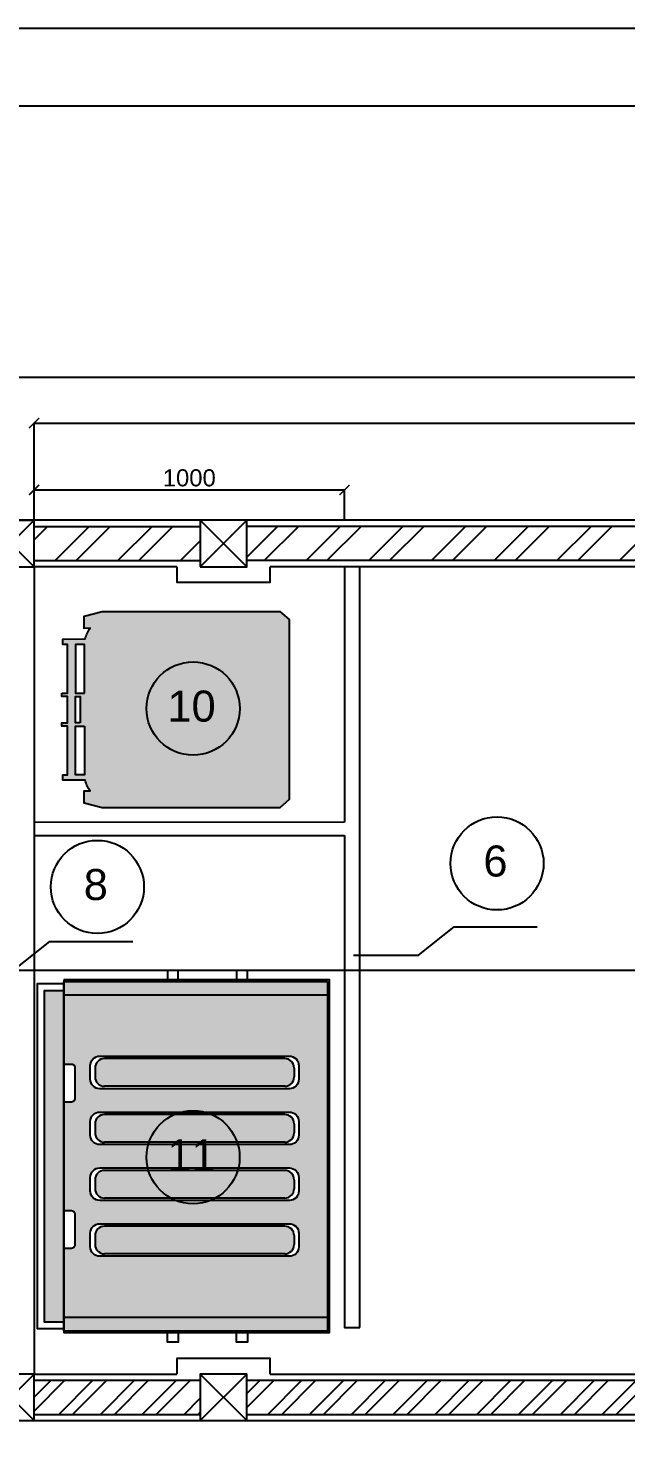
# Model space of a CAD drawing. Header units: millimetres. Extents: x -10849 to 51582, y -14593 to 28921.
# Drawn here: x 17420 to 19345, y 1147 to 5684 of the extents above; entities that cross this region are included whole.
import ezdxf

# ---------------------------------------------------------------- set-up
doc = ezdxf.new("R2010")
doc.units = ezdxf.units.MM
doc.layers.add('2', color=7, linetype='Continuous')
doc.styles.get("Standard").update_dxf_attribs({"font": 'arial.ttf'})
doc.dimstyles.new('ISO-25', dxfattribs={"dimtxt": 55, "dimasz": 32.5, "dimexe": 1.25, "dimexo": 0.625, "dimgap": 10.63, "dimtad": 1, "dimdec": 0, "dimtxsty": 'Standard', "dimblk": 'ARCHTICK', "dimcen": 2.5, "dimclrd": 40, "dimclre": 40, "dimclrt": 256, "dimadec": 0, "dimazin": 0, "dimtfac": 1, "dimtdec": 0, "dimtmove": 0, "dimatfit": 3, "dimldrblk": 'DOT', "dimfxl": 1, "dimarcsym": 0})

# ---------------------------------------------------------------- blocks, each defined once
blk = doc.blocks.new('1')
at = {"layer": '2'}
for p, q in [((-2281.766, 2506.3696), (-2281.766, 2505.3782)), ((-2280.5542, 2506.3696), (-2280.5542, 2505.3782)), ((-2281.5273, 2506.2086), (-2281.5273, 2505.5309)), ((-2281.4919, 2506.244), (-2281.4586, 2506.244)), ((-2281.4232, 2506.2086), (-2281.4232, 2505.5309)), ((-2281.3172, 2506.2086), (-2281.3172, 2505.5309)), ((-2281.2818, 2506.244), (-2281.2484, 2506.244)), ((-2281.213, 2506.2086), (-2281.213, 2505.5309)), ((-2281.1071, 2506.2086), (-2281.1071, 2505.5309)), ((-2281.0717, 2506.244), (-2281.0383, 2506.244)), ((-2281.0029, 2506.2086), (-2281.0029, 2505.5309)), ((-2280.8973, 2506.2086), (-2280.8973, 2505.5309)), ((-2280.8619, 2506.244), (-2280.8285, 2506.244)), ((-2280.7931, 2506.2086), (-2280.7931, 2505.5309)), ((-2281.4919, 2505.4955), (-2281.4586, 2505.4955)), ((-2281.2818, 2505.4955), (-2281.2484, 2505.4955)), ((-2281.0717, 2505.4955), (-2281.0383, 2505.4955)), ((-2280.8619, 2505.4955), (-2280.8285, 2505.4955))]:
    blk.add_line(p, q, dxfattribs=at)
for points in [[(-2281.8231, 2505.3782), (-2280.4971, 2505.3782), (-2280.4971, 2506.3774), (-2281.8231, 2506.3774)], [(-2281.817, 2506.3696), (-2280.5032, 2506.3696), (-2280.5032, 2505.3782), (-2281.817, 2505.3782)]]:
    blk.add_lwpolyline(points, close=True, dxfattribs=at)
for points in [[(-2281.3514, 2506.3696), (-2280.9687, 2506.3696)], [(-2281.8231, 2506.0687), (-2281.8588, 2506.0687), (-2281.8588, 2506.0279), (-2281.8231, 2506.0279)], [(-2280.4971, 2506.0687), (-2280.4614, 2506.0687), (-2280.4614, 2506.0279), (-2280.4971, 2506.0279)], [(-2281.8231, 2505.8086), (-2281.8588, 2505.8086), (-2281.8588, 2505.7678), (-2281.8231, 2505.7678)], [(-2280.4971, 2505.8086), (-2280.4614, 2505.8086), (-2280.4614, 2505.7678), (-2280.4971, 2505.7678)], [(-2281.8078, 2505.3782), (-2281.8078, 2505.2782), (-2280.5124, 2505.2782), (-2280.5124, 2505.3782)], [(-2281.7823, 2505.3782), (-2281.7823, 2505.3037), (-2280.5379, 2505.3037), (-2280.5379, 2505.3782)]]:
    blk.add_lwpolyline(points, dxfattribs=at)
for points in [[(-2281.501, 2506.2616), (-2281.4495, 2506.2616, -0.414214), (-2281.414, 2506.2262), (-2281.414, 2505.5133, -0.414214), (-2281.4495, 2505.4778), (-2281.501, 2505.4778, -0.414214), (-2281.5365, 2505.5133), (-2281.5365, 2506.2262, -0.414214)], [(-2281.2909, 2506.2616), (-2281.2393, 2506.2616, -0.414214), (-2281.2039, 2506.2262), (-2281.2039, 2505.5133, -0.414214), (-2281.2393, 2505.4778), (-2281.2909, 2505.4778, -0.414214), (-2281.3263, 2505.5133), (-2281.3263, 2506.2262, -0.414214)], [(-2281.0808, 2506.2616), (-2281.0292, 2506.2616, -0.414214), (-2280.9938, 2506.2262), (-2280.9938, 2505.5133, -0.414214), (-2281.0292, 2505.4778), (-2281.0808, 2505.4778, -0.414214), (-2281.1162, 2505.5133), (-2281.1162, 2506.2262, -0.414214)], [(-2280.871, 2506.2616), (-2280.8194, 2506.2616, -0.414214), (-2280.784, 2506.2262), (-2280.784, 2505.5133, -0.414214), (-2280.8194, 2505.4778), (-2280.871, 2505.4778, -0.414214), (-2280.9064, 2505.5133), (-2280.9064, 2506.2262, -0.414214)], [(-2281.5069, 2505.3782), (-2281.5069, 2505.4067, -0.414214), (-2281.4946, 2505.419), (-2281.3764, 2505.419, -0.414214), (-2281.3641, 2505.4067), (-2281.3641, 2505.3782)], [(-2280.9561, 2505.3782), (-2280.9561, 2505.4067, -0.414214), (-2280.9438, 2505.419), (-2280.8256, 2505.419, -0.414214), (-2280.8133, 2505.4067), (-2280.8133, 2505.3782)]]:
    blk.add_lwpolyline(points, format="xyb", close=True, dxfattribs=at)
for centre, start, end in [((-2281.4919, 2506.2086), 90, 180), ((-2281.4586, 2506.2086), 0, 90), ((-2281.2818, 2506.2086), 90, 180), ((-2281.2484, 2506.2086), 0, 90), ((-2281.0717, 2506.2086), 90, 180), ((-2281.0383, 2506.2086), 0, 90), ((-2280.8619, 2506.2086), 90, 180), ((-2280.8285, 2506.2086), 0, 90), ((-2281.4919, 2505.5309), 180, 270), ((-2281.4586, 2505.5309), 270, 0), ((-2281.2818, 2505.5309), 180, 270), ((-2281.2484, 2505.5309), 270, 0), ((-2281.0717, 2505.5309), 180, 270), ((-2281.0383, 2505.5309), 270, 0), ((-2280.8619, 2505.5309), 180, 270), ((-2280.8285, 2505.5309), 270, 0)]:
    blk.add_arc(centre, 0.0354, start, end, dxfattribs=at)
blk = doc.blocks.new('_ArchTick')
at = {"color": 0, "linetype": 'ByBlock', "const_width": 0.15}
blk.add_lwpolyline([(-0.5, -0.5), (0.5, 0.5)], dxfattribs=at)
blk = doc.blocks.new('*D22')
at = {"color": 40, "lineweight": -2, "transparency": 16777216}
for p, q in [((17438.9, 4099.8), (17438.9, 4413.2)), ((17438.9, 4411.9), (23938.9, 4411.9)), ((23938.9, 4099.8), (23938.9, 4413.2))]:
    blk.add_line(p, q, dxfattribs=at)
at = {"layer": 'Defpoints', "color": 0, "transparency": 16777216}
for p in [(23938.9, 4411.9), (17438.9, 4099.1), (23938.9, 4099.1)]:
    blk.add_point(p, dxfattribs=at)
at = {"color": 40, "lineweight": -2, "transparency": 16777216, "xscale": 32.5, "yscale": 32.5, "zscale": 32.5, "rotation": 180}
blk.add_blockref('_ArchTick', (17438.9, 4411.9), dxfattribs=at)
at = {"color": 40, "lineweight": -2, "transparency": 16777216, "xscale": 32.5, "yscale": 32.5, "zscale": 32.5}
blk.add_blockref('_ArchTick', (23938.9, 4411.9), dxfattribs=at)
at = {"transparency": 16777216, "insert": (20688.9, 4450.7), "char_height": 55, "attachment_point": 5}
blk.add_mtext('6500', dxfattribs=at)
blk = doc.blocks.new('_Dot')
at = {"color": 0, "lineweight": -2}
blk.add_line((-0.5, 0), (-1, 0), dxfattribs=at)
at = {"color": 0, "const_width": 0.5}
blk.add_lwpolyline([(-0.25, 0, 1), (0.25, 0, 1)], format="xyb", close=True, dxfattribs=at)
blk = doc.blocks.new('*D25')
at = {"color": 40, "lineweight": -2, "transparency": 16777216}
for p, q in [((17438.9, 4099.8), (17438.9, 4197.8)), ((17438.9, 4196.6), (18438.9, 4196.6)), ((18438.9, 4099.8), (18438.9, 4197.8))]:
    blk.add_line(p, q, dxfattribs=at)
at = {"layer": 'Defpoints', "color": 0, "transparency": 16777216}
for p in [(18438.9, 4196.6), (17438.9, 4099.1), (18438.9, 4099.1)]:
    blk.add_point(p, dxfattribs=at)
at = {"color": 40, "lineweight": -2, "transparency": 16777216, "xscale": 32.5, "yscale": 32.5, "zscale": 32.5, "rotation": 180}
blk.add_blockref('_ArchTick', (17438.9, 4196.6), dxfattribs=at)
at = {"color": 40, "lineweight": -2, "transparency": 16777216, "xscale": 32.5, "yscale": 32.5, "zscale": 32.5}
blk.add_blockref('_ArchTick', (18438.9, 4196.6), dxfattribs=at)
at = {"transparency": 16777216, "insert": (17938.9, 4235.3), "char_height": 55, "attachment_point": 5}
blk.add_mtext('1000', dxfattribs=at)
blk = doc.blocks.new('*D58')
at = {"color": 40, "lineweight": -2, "transparency": 16777216}
for p, q in [((15613.9, 4099.8), (15613.9, 4561.7)), ((15613.9, 4560.4), (24013.9, 4560.4)), ((24013.9, 4099.8), (24013.9, 4561.7))]:
    blk.add_line(p, q, dxfattribs=at)
at = {"layer": 'Defpoints', "color": 0, "transparency": 16777216}
for p in [(24013.9, 4560.4), (15613.9, 4099.1), (24013.9, 4099.1)]:
    blk.add_point(p, dxfattribs=at)
at = {"color": 40, "lineweight": -2, "transparency": 16777216, "xscale": 32.5, "yscale": 32.5, "zscale": 32.5, "rotation": 180}
blk.add_blockref('_ArchTick', (15613.9, 4560.4), dxfattribs=at)
at = {"color": 40, "lineweight": -2, "transparency": 16777216, "xscale": 32.5, "yscale": 32.5, "zscale": 32.5}
blk.add_blockref('_ArchTick', (24013.9, 4560.4), dxfattribs=at)
at = {"transparency": 16777216, "insert": (19813.9, 4599.2), "char_height": 55, "attachment_point": 5}
blk.add_mtext('8400', dxfattribs=at)

msp = doc.modelspace()

# ---------------------------------------------------------------- hatches: boundary and pattern name
h = msp.add_hatch()
h.set_pattern_fill('ANSI32', color=256, scale=15)
h.paths.add_polyline_path([(23938.9, 4079.1), (21810.5, 4079.1), (21810.5, 3969.1), (23938.9, 3969.1)])
h.paths.add_polyline_path([(21660.5, 4079.1), (19624.2, 4079.1), (19624.2, 3969.1), (21660.5, 3969.1)])
h.paths.add_polyline_path([(19474.2, 4079.1), (18124.2, 4079.1), (18124.2, 3969.1), (19474.2, 3969.1)])
h.paths.add_polyline_path([(17974.2, 4079.1), (17438.9, 4079.1), (17438.9, 3969.1), (17974.2, 3969.1)])
h.paths.add_polyline_path([(17288.9, 4079.1), (15688.9, 4079.1), (15688.9, 3969.1), (17288.9, 3969.1)])
h = msp.add_hatch(color=3)
h.dxf.hatch_style = 1
h.paths.add_polyline_path([(17658.3, 3805), (17599.8, 3790.5), (17599.8, 3750.9), (17619.2, 3751, 0.065352), (17603.5, 3716.6), (17532.1, 3716.1), (17532.1, 3707.5), (17532.1, 3698.9), (17546.5, 3698.9), (17546.5, 3542), (17528.4, 3542), (17528.4, 3531.3), (17546.5, 3531.3), (17546.5, 3489.2), (17546.5, 3447), (17528.4, 3447), (17528.4, 3436.3), (17546.5, 3436.3), (17546.5, 3279.4), (17532.1, 3279.4), (17532.1, 3270.8), (17532.1, 3262.2), (17603.5, 3261.7, 0.065352), (17619.2, 3227.3), (17599.8, 3227.4), (17599.8, 3187.8), (17658.3, 3173.3), (18230.7, 3172.9), (18261.1, 3199.4), (18261.1, 3489.2), (18261.1, 3778.9), (18230.7, 3805.4)])
h.paths.add_polyline_path([(17601.1, 3542), (17572.1, 3542), (17572.1, 3698.9), (17601.1, 3698.9)], flags=16)
h.paths.add_polyline_path([(17587.9, 3531.3), (17587.9, 3489.2), (17587.9, 3447), (17572.1, 3447), (17572.1, 3489.2), (17572.1, 3531.3)], flags=16)
h.paths.add_polyline_path([(17601.1, 3436.3), (17601.1, 3279.4), (17572.1, 3279.4), (17572.1, 3436.3)], flags=16)
h = msp.add_hatch(color=3)
h.dxf.hatch_style = 1
h.paths.add_polyline_path([(18384.3, 2613.3), (17534.8, 2613.3), (17534.8, 2569.6), (18384.3, 2569.6)])
h.paths.add_polyline_path([(18384.3, 1531.3), (17534.8, 1531.3), (17534.8, 1487.6), (18384.3, 1487.6)])
h.paths.add_polyline_path([(17534.8, 2583.6), (17470.9, 2583.6), (17470.9, 1517.3), (17534.8, 1517.3)])
h = msp.add_hatch(color=3)
h.dxf.hatch_style = 1
h.paths.add_polyline_path([(18384.3, 2569.6), (17534.8, 2569.6), (17534.8, 2347.6), (17559.2, 2347.6, -0.414214), (17569.7, 2337.1), (17569.7, 2235.8, -0.414214), (17559.2, 2225.3), (17534.8, 2225.3), (17534.8, 1875.7), (17559.2, 1875.7, -0.414214), (17569.7, 1865.1), (17569.7, 1763.8, -0.414214), (17559.2, 1753.3), (17534.8, 1753.3), (17534.8, 1531.3), (18384.3, 1531.3)])
h.paths.add_polyline_path([(18261.3, 2373, -0.414214), (18291.7, 2342.6), (18291.7, 2298.4, -0.414214), (18261.3, 2268.1), (17650.5, 2268.1, -0.414214), (17620.1, 2298.4), (17620.1, 2342.6, -0.414214), (17650.5, 2373)], flags=16)
h.paths.add_polyline_path([(18276.6, 2334.8), (18276.6, 2306.2, -0.414214), (18246.2, 2275.9), (17665.6, 2275.9, -0.414212), (17635.2, 2306.2), (17635.2, 2334.8, -0.414215), (17665.6, 2365.2), (18246.2, 2365.2, -0.414214)], flags=0)
h.paths.add_polyline_path([(18261.3, 2192.9, -0.414214), (18291.7, 2162.6), (18291.7, 2118.4, -0.414214), (18261.3, 2088), (17650.5, 2088, -0.414214), (17620.1, 2118.4), (17620.1, 2162.6, -0.414214), (17650.5, 2192.9)], flags=16)
h.paths.add_polyline_path([(18276.6, 2154.8), (18276.6, 2126.2, -0.414212), (18246.2, 2095.9), (17665.6, 2095.9, -0.414214), (17635.2, 2126.2), (17635.2, 2154.8, -0.414214), (17665.6, 2185.1), (18246.2, 2185.1, -0.414215)], flags=0)
h.paths.add_polyline_path([(18261.3, 2012.9, -0.414214), (18291.7, 1982.5), (18291.7, 1938.3, -0.414214), (18261.3, 1908), (17650.5, 1908, -0.414214), (17620.1, 1938.3), (17620.1, 1982.5, -0.414214), (17650.5, 2012.9)], flags=16)
h.paths.add_polyline_path([(18276.6, 1974.7), (18276.6, 1946.1, -0.414212), (18246.2, 1915.8), (17665.6, 1915.8, -0.414214), (17635.2, 1946.1), (17635.2, 1974.7, -0.414214), (17665.6, 2005.1), (18246.2, 2005.1, -0.414215)], flags=0)
h.paths.add_polyline_path([(18261.3, 1833.1, -0.414214), (18291.7, 1802.8), (18291.7, 1758.5, -0.414214), (18261.3, 1728.2), (17650.5, 1728.2, -0.414214), (17620.1, 1758.5), (17620.1, 1802.8, -0.414214), (17650.5, 1833.1)], flags=16)
h.paths.add_polyline_path([(18246.2, 1825.3, -0.414214), (18276.6, 1795), (18276.6, 1766.4, -0.414214), (18246.2, 1736), (17665.6, 1736, -0.414212), (17635.2, 1766.4), (17635.2, 1795, -0.414215), (17665.6, 1825.3)], flags=0)
h = msp.add_hatch(color=256)
h.dxf.hatch_style = 1
h.paths.add_polyline_path([(18276.6, 1974.7, 0.414215), (18246.2, 2005.1), (17665.6, 2005.1, 0.414214), (17635.2, 1974.7), (17635.2, 1946.1, 0.414214), (17665.6, 1915.8), (18246.2, 1915.8, 0.414212), (18276.6, 1946.1)])
h.paths.add_polyline_path([(18276.6, 1795, 0.414214), (18246.2, 1825.3), (17665.6, 1825.3, 0.414215), (17635.2, 1795), (17635.2, 1766.4, 0.414212), (17665.6, 1736), (18246.2, 1736, 0.414214), (18276.6, 1766.4)])
h.paths.add_polyline_path([(18246.2, 2185.1), (17665.6, 2185.1, 0.414214), (17635.2, 2154.8), (17635.2, 2126.2, 0.414214), (17665.6, 2095.9), (18246.2, 2095.9, 0.414212), (18276.6, 2126.2), (18276.6, 2154.8, 0.414215)])
h.paths.add_polyline_path([(18276.6, 2334.8, 0.414214), (18246.2, 2365.2), (17665.6, 2365.2, 0.414215), (17635.2, 2334.8), (17635.2, 2306.2, 0.414212), (17665.6, 2275.9), (18246.2, 2275.9, 0.414214), (18276.6, 2306.2)])
h = msp.add_hatch()
h.set_pattern_fill('ANSI32', color=256, scale=10)
h.paths.add_polyline_path([(19474.2, 1329.1), (18124.2, 1329.1), (18124.2, 1219.1), (19474.2, 1219.1)])
h.paths.add_polyline_path([(17974.2, 1329.1), (17438.9, 1329.1), (17438.9, 1219.1), (17974.2, 1219.1)])
h.paths.add_polyline_path([(17288.9, 1329.1), (17013.8, 1329.1), (17013.8, 1219.1), (17288.9, 1219.1)])
h.paths.add_polyline_path([(15963.9, 1329.1), (15688.9, 1329.1), (15688.9, 1219.1), (15963.9, 1219.1)])

# ---------------------------------------------------------------- linework, layer by layer
for points in [[(25563, -1075), (14228.9, -1075), (14228.9, 5683.9), (25563, 5683.9)], [(17438.9, 4079.1), (17974.2, 4079.1)], [(19474.2, 4079.1), (18124.2, 4079.1)], [(17438.9, 3969.1), (17974.2, 3969.1)], [(19474.2, 3969.1), (18124.2, 3969.1)], [(18488.9, 1499.1), (18488.9, 3949.1), (18438.9, 3949.1), (18438.9, 3126.1)], [(18438.9, 3274.1), (18438.9, 3126.1)], [(18438.9, 3126.1), (17438.9, 3125.6), (17438.9, 3083.6)], [(17438.9, 3084.1), (18438.9, 3084.1)], [(18438.9, 3084.1), (18438.9, 1499.1), (18488.9, 1499.1)], [(18438.9, 3084.1), (18438.9, 3036.6)], [(18438.9, 3084.1), (18438.9, 3036.6)], [(17438.9, 1329.1), (17974.2, 1329.1)], [(18124.2, 1329.1), (19474.2, 1329.1)], [(17438.9, 1219.1), (17974.2, 1219.1)], [(18124.2, 1219.1), (19474.2, 1219.1)]]:
    msp.add_lwpolyline(points)
msp.add_lwpolyline([(14478.9, 5433.9), (25313, 5433.9), (25313, -825), (14478.9, -825)], close=True)
at = {"color": 240, "true_color": 0xed1f24}
for points in [[(15963.9, 1199.1), (15538.9, 1199.1), (15538.9, 4099.1), (17438.9, 4099.1)], [(23758.9, 1199.1), (24088.9, 1199.1), (24088.9, 4099.1), (17288.9, 4099.1)], [(17438.9, 4099.1), (17288.9, 3949.1)], [(17288.9, 4099.1), (17438.9, 3949.1)], [(18124.2, 4099.1), (17974.2, 3949.1)], [(17974.2, 4099.1), (18124.2, 3949.1)], [(17899.2, 3949.1), (17438.9, 3949.1), (17438.9, 1349.1)], [(17899.2, 3949.1), (17899.2, 3899.1), (18199.2, 3899.1), (18199.2, 3949.1)], [(19399.2, 3949.1), (18199.2, 3949.1)], [(18199.2, 1349.1), (18199.2, 1399.1), (17899.2, 1399.1), (17899.2, 1349.1)], [(17438.9, 1349.1), (17288.9, 1199.1)], [(17288.9, 1349.1), (17438.9, 1199.1)], [(17438.9, 1349.1), (17899.2, 1349.1)], [(18124.2, 1349.1), (17974.2, 1199.1)], [(17974.2, 1349.1), (18124.2, 1199.1)], [(18199.2, 1349.1), (19399.2, 1349.1)], [(17288.9, 1199.1), (21919.2, 1199.1)]]:
    msp.add_lwpolyline(points, dxfattribs=at)
for points in [[(17288.9, 3949.1), (17438.9, 3949.1), (17438.9, 4099.1), (17288.9, 4099.1)], [(17974.2, 3949.1), (18124.2, 3949.1), (18124.2, 4099.1), (17974.2, 4099.1)], [(17288.9, 1199.1), (17438.9, 1199.1), (17438.9, 1349.1), (17288.9, 1349.1)], [(17974.2, 1199.1), (18124.2, 1199.1), (18124.2, 1349.1), (17974.2, 1349.1)]]:
    msp.add_lwpolyline(points, close=True, dxfattribs=at)
at = {"color": 3}
msp.add_lwpolyline([(17528.4, 3542), (17546.5, 3542), (17546.5, 3698.9), (17532.1, 3698.9), (17532.1, 3707.5), (17532.1, 3716.1), (17603.5, 3716.6, -0.065352), (17619.2, 3751), (17599.8, 3750.9), (17599.8, 3790.5), (17658.3, 3805), (18230.7, 3805.4), (18261.1, 3778.9), (18261.1, 3489.2), (18261.1, 3199.4), (18230.7, 3172.9), (17658.3, 3173.3), (17599.8, 3187.8), (17599.8, 3227.4), (17619.2, 3227.3, -0.065352), (17603.5, 3261.7), (17532.1, 3262.2), (17532.1, 3270.8), (17532.1, 3279.4), (17546.5, 3279.4), (17546.5, 3436.3), (17528.4, 3436.3), (17528.4, 3447), (17546.5, 3447), (17546.5, 3489.2), (17546.5, 3531.3), (17528.4, 3531.3)], format="xyb", close=True, dxfattribs=at)
for points in [[(17601, 3541.8), (17601, 3698.7), (17572, 3698.7), (17572, 3541.8), (17601, 3541.8)], [(17601, 3436.1), (17601, 3279.2), (17572, 3279.2), (17572, 3436.1), (17601, 3436.1)]]:
    msp.add_lwpolyline(points, dxfattribs=at)
msp.add_lwpolyline([(17587.8, 3446.8), (17572, 3446.8), (17572, 3488.9), (17572, 3531.1), (17587.8, 3531.1), (17587.8, 3488.9)], close=True, dxfattribs=at)
msp.add_lwpolyline([(17587.8, 3446.8), (17572, 3446.8), (17572, 3488.9), (17572, 3531.1), (17587.8, 3531.1), (17587.8, 3488.9)], close=True, dxfattribs=at)
at = {"color": 252, "true_color": 0x939598}
for points in [[(18438.9, 3274.1), (18438.9, 3126.1)], [(18438.9, 3084.1), (18438.9, 3036.6)], [(24617, 2649.1), (14761.8, 2649.1)]]:
    msp.add_lwpolyline(points, dxfattribs=at)
at = {"color": 5}
for points in [[(18467.5, 2697.8), (18677, 2697.8), (18792.1, 2789.4), (19059.3, 2789.4)], [(17165.1, 2650.8), (17374.7, 2650.8), (17489.8, 2742.4), (17757, 2742.4)]]:
    msp.add_lwpolyline(points, dxfattribs=at)
for centre in [(17951.3, 3492.6), (18930.4, 2993.8), (17642.9, 2918.1), (17951.1, 2047.4)]:
    msp.add_circle(centre, 150, dxfattribs=at)

# ---------------------------------------------------------------- block references
at = {"color": 114, "true_color": 0x139b48, "xscale": 856.8476726910892, "yscale": 856.8476726910892, "zscale": 856.8476726910892, "rotation": 270}
msp.add_blockref('1', (-2129192.7, -1952556.2), dxfattribs=at)

# ---------------------------------------------------------------- texts
at = {"color": 5, "char_height": 100, "attachment_point": 1}
for s, insert in [('\\pxqc;10', (17857.7, 3550.4)), ('\\pxqc;6', (18836.7, 3051.5)), ('\\pxqc;8', (17549.2, 2975.8)), ('\\pxqc;11', (17857.4, 2105.2))]:
    msp.add_mtext_dynamic_manual_height_columns(s, width=177.239, gutter_width=12.5, heights=[0], dxfattribs=dict(at, insert=insert))

# ---------------------------------------------------------------- dimensions: what is measured, and where the dimension line sits
for base, p1, p2, picture, middle in [((24013.9, 4560.4), (15613.9, 4099.1), (24013.9, 4099.1), '*D58', (19813.9, 4599.2)), ((23938.9, 4411.9), (17438.9, 4099.1), (23938.9, 4099.1), '*D22', (20688.9, 4450.7)), ((18438.9, 4196.6), (17438.9, 4099.1), (18438.9, 4099.1), '*D25', (17938.9, 4235.3))]:
    dim = msp.add_linear_dim(base=base, p1=p1, p2=p2, dimstyle='ISO-25')
    dim.commit()
    dim.dimension.update_dxf_attribs({"geometry": picture, "text_midpoint": middle})

doc.saveas('drawing.dxf')
